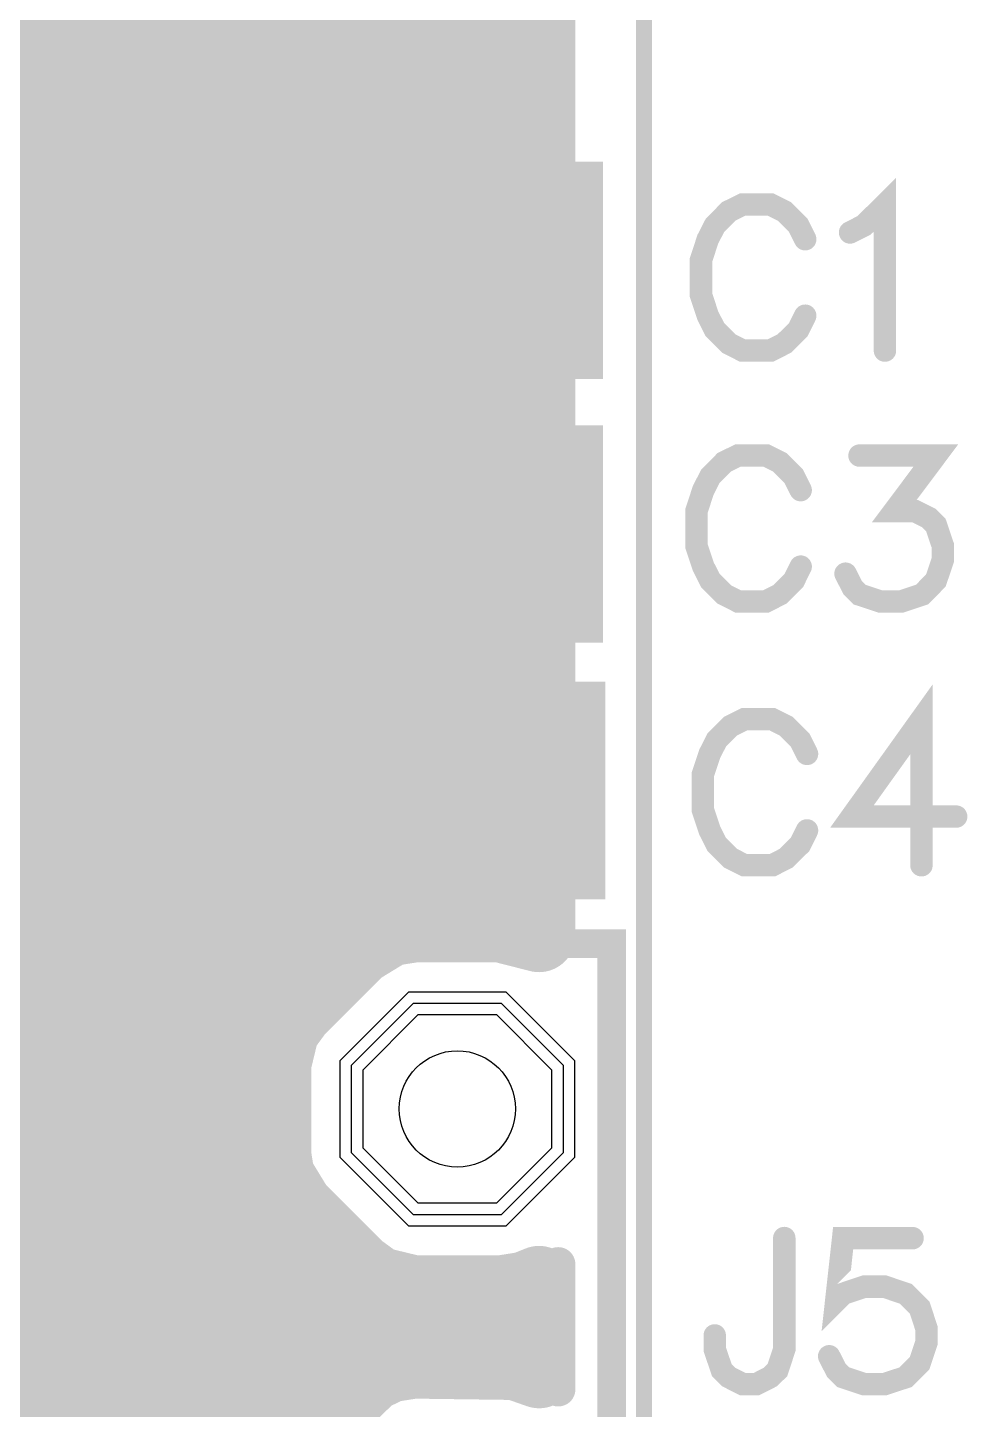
# Model space of a CAD drawing. Extents: x -121 to 151, y -197 to 34.
# Drawn here: x 30.61 to 38.83, y 3.62 to 15.69 of the extents above; entities that cross this region are included whole.
import ezdxf

# ---------------------------------------------------------------- set-up
doc = ezdxf.new("R2010")
doc.units = 0
for name, color, linetype in [('Board_Outline', 13, 'CONTINUOUS'), ('Bottom', 6, 'CONTINUOUS'), ('Bottom_Mask', 10, 'CONTINUOUS'), ('Bottom_Paste', 9, 'CONTINUOUS'), ('Bottom_Silk', 11, 'CONTINUOUS'), ('Drill_Bottom', 8, 'CONTINUOUS'), ('Drill_Top', 7, 'CONTINUOUS'), ('Top', 5, 'CONTINUOUS'), ('Top_Mask', 3, 'CONTINUOUS'), ('Top_Paste', 4, 'CONTINUOUS'), ('Top_Silk', 2, 'CONTINUOUS')]:
    doc.layers.add(name, color=color, linetype=linetype)

msp = doc.modelspace()

# ---------------------------------------------------------------- linework, layer by layer
at = {"layer": 'Board_Outline', "linetype": 'CONTINUOUS', "const_width": 0.14}
msp.add_lwpolyline([(34, 26), (34.5177, 25.9319), (35.0001, 25.7322), (35.4143, 25.4143), (35.7322, 25.0001), (35.932, 24.5177), (36, 24), (36, 2), (35.9319, 1.4823), (35.7322, 0.9999), (35.4143, 0.5857), (35.0001, 0.2678), (34.5177, 0.0681), (34, 0), (2, 0)], dxfattribs=at)
at = {"layer": 'Bottom', "linetype": 'CONTINUOUS', "const_width": 0.635}
for points in [[(35.0825, 7.7543), (35.0825, 18.5592)], [(30.0769, 15.6075), (35.02, 15.6075)], [(30.0769, 14.9758), (35.02, 14.9758)], [(29.9678, 14.3442), (35.02, 14.3442)], [(30.0174, 13.7125), (35.02, 13.7125)], [(29.8884, 13.0808), (35.02, 13.0808)], [(29.3923, 12.4492), (35.02, 12.4492)], [(29.9578, 11.8175), (35.02, 11.8175)], [(30.0174, 11.1858), (35.02, 11.1858)], [(29.8983, 10.5542), (35.02, 10.5542)], [(29.3824, 9.9225), (35.02, 9.9225)], [(29.9578, 9.2908), (35.02, 9.2908)], [(30.0174, 8.6592), (35.02, 8.6592)], [(29.9082, 8.0275), (35.02, 8.0275)], [(33.5095, 7.6417), (33.7797, 7.8066)], [(33.7797, 7.8066), (33.9853, 7.8388)], [(33.9853, 7.8388), (34.7507, 7.8388)], [(34.7507, 7.8388), (35.0825, 7.7543)], [(32.9683, 7.1005), (33.5095, 7.6417)], [(29.2831, 7.3958), (33.2043, 7.3958)], [(32.8457, 6.9323), (32.9683, 7.1005)], [(32.7712, 6.6247), (32.8457, 6.9323)], [(19.5696, 6.7642), (32.7181, 6.7642)], [(32.7712, 5.8593), (32.7712, 6.6247)], [(6.6811, 6.1325), (32.7082, 6.1325)], [(32.8034, 5.6537), (32.7712, 5.8593)], [(32.9683, 5.3835), (32.8034, 5.6537)], [(7.3062, 5.5008), (32.8074, 5.5008)], [(33.5095, 4.8423), (32.9683, 5.3835)], [(7.9412, 4.8692), (33.4226, 4.8692)], [(33.6777, 4.7197), (33.5095, 4.8423)], [(33.9853, 4.6452), (33.6777, 4.7197)], [(34.7507, 4.6452), (33.9853, 4.6452)], [(34.9563, 4.6774), (34.7507, 4.6452)], [(35.0825, 4.7281), (34.9563, 4.6774)], [(35.0825, 3.9443), (35.0825, 4.7281)], [(8.5762, 4.2375), (35.02, 4.2375)], [(33.7777, 3.996), (33.9853, 4.0288)], [(33.9853, 4.0288), (34.8769, 4.0168)], [(32.9683, 3.2905), (33.6072, 3.9125)], [(33.6072, 3.9125), (33.7777, 3.996)], [(34.8769, 4.0168), (35.0825, 3.9443)], [(9.2013, 3.6058), (33.2241, 3.6058)]]:
    msp.add_lwpolyline(points, dxfattribs=at)
at = {"layer": 'Bottom', "linetype": 'CONTINUOUS', "const_width": 0.3175}
for points in [[(33.6209, 7.8066, 1), (33.9384, 7.8066, 1), (33.6209, 7.8066, 1)], [(33.6209, 7.8066, 1), (33.9384, 7.8066, 1), (33.6209, 7.8066, 1)], [(33.8265, 7.8388, 1), (34.144, 7.8388, 1), (33.8265, 7.8388, 1)], [(33.8265, 7.8388, 1), (34.144, 7.8388, 1), (33.8265, 7.8388, 1)], [(34.5919, 7.8388, 1), (34.9094, 7.8388, 1), (34.5919, 7.8388, 1)], [(34.5919, 7.8388, 1), (34.9094, 7.8388, 1), (34.5919, 7.8388, 1)], [(34.9237, 7.7543, 1), (35.2412, 7.7543, 1), (34.9237, 7.7543, 1)], [(34.9237, 7.7543, 1), (35.2412, 7.7543, 1), (34.9237, 7.7543, 1)], [(33.3508, 7.6417, 1), (33.6683, 7.6417, 1), (33.3508, 7.6417, 1)], [(33.3508, 7.6417, 1), (33.6683, 7.6417, 1), (33.3508, 7.6417, 1)], [(32.8096, 7.1005, 1), (33.1271, 7.1005, 1), (32.8096, 7.1005, 1)], [(32.8096, 7.1005, 1), (33.1271, 7.1005, 1), (32.8096, 7.1005, 1)], [(32.6869, 6.9323, 1), (33.0044, 6.9323, 1), (32.6869, 6.9323, 1)], [(32.6869, 6.9323, 1), (33.0044, 6.9323, 1), (32.6869, 6.9323, 1)], [(32.6125, 6.6247, 1), (32.93, 6.6247, 1), (32.6125, 6.6247, 1)], [(32.6125, 6.6247, 1), (32.93, 6.6247, 1), (32.6125, 6.6247, 1)], [(32.6125, 5.8593, 1), (32.93, 5.8593, 1), (32.6125, 5.8593, 1)], [(32.6125, 5.8593, 1), (32.93, 5.8593, 1), (32.6125, 5.8593, 1)], [(32.6447, 5.6537, 1), (32.9622, 5.6537, 1), (32.6447, 5.6537, 1)], [(32.6447, 5.6537, 1), (32.9622, 5.6537, 1), (32.6447, 5.6537, 1)], [(32.8096, 5.3835, 1), (33.1271, 5.3835, 1), (32.8096, 5.3835, 1)], [(32.8096, 5.3835, 1), (33.1271, 5.3835, 1), (32.8096, 5.3835, 1)], [(33.3508, 4.8423, 1), (33.6683, 4.8423, 1), (33.3508, 4.8423, 1)], [(33.3508, 4.8423, 1), (33.6683, 4.8423, 1), (33.3508, 4.8423, 1)], [(33.5189, 4.7197, 1), (33.8364, 4.7197, 1), (33.5189, 4.7197, 1)], [(33.5189, 4.7197, 1), (33.8364, 4.7197, 1), (33.5189, 4.7197, 1)], [(33.8265, 4.6452, 1), (34.144, 4.6452, 1), (33.8265, 4.6452, 1)], [(33.8265, 4.6452, 1), (34.144, 4.6452, 1), (33.8265, 4.6452, 1)], [(34.5919, 4.6452, 1), (34.9094, 4.6452, 1), (34.5919, 4.6452, 1)], [(34.5919, 4.6452, 1), (34.9094, 4.6452, 1), (34.5919, 4.6452, 1)], [(34.7976, 4.6774, 1), (35.1151, 4.6774, 1), (34.7976, 4.6774, 1)], [(34.7976, 4.6774, 1), (35.1151, 4.6774, 1), (34.7976, 4.6774, 1)], [(34.9237, 4.7281, 1), (35.2412, 4.7281, 1), (34.9237, 4.7281, 1)], [(34.9237, 4.7281, 1), (35.2412, 4.7281, 1), (34.9237, 4.7281, 1)], [(33.8265, 4.0288, 1), (34.144, 4.0288, 1), (33.8265, 4.0288, 1)], [(33.8265, 4.0288, 1), (34.144, 4.0288, 1), (33.8265, 4.0288, 1)], [(33.4484, 3.9125, 1), (33.766, 3.9125, 1), (33.4484, 3.9125, 1)], [(33.4484, 3.9125, 1), (33.766, 3.9125, 1), (33.4484, 3.9125, 1)], [(33.619, 3.996, 1), (33.9365, 3.996, 1), (33.619, 3.996, 1)], [(33.619, 3.996, 1), (33.9365, 3.996, 1), (33.619, 3.996, 1)], [(34.7182, 4.0168, 1), (35.0357, 4.0168, 1), (34.7182, 4.0168, 1)], [(34.7182, 4.0168, 1), (35.0357, 4.0168, 1), (34.7182, 4.0168, 1)], [(34.9237, 3.9443, 1), (35.2412, 3.9443, 1), (34.9237, 3.9443, 1)], [(34.9237, 3.9443, 1), (35.2412, 3.9443, 1), (34.9237, 3.9443, 1)]]:
    msp.add_lwpolyline(points, format="xyb", dxfattribs=at)
at = {"layer": 'Bottom', "linetype": 'CONTINUOUS'}
msp.add_lwpolyline([(35.2919, 6.6247), (35.2919, 5.8593), (34.7507, 5.3181), (33.9853, 5.3181), (33.4441, 5.8593), (33.4441, 6.6247), (33.9853, 7.1659), (34.7507, 7.1659), (35.2919, 6.6247)], dxfattribs=at)
at = {"layer": 'Bottom_Mask', "linetype": 'CONTINUOUS'}
msp.add_lwpolyline([(35.3919, 6.6661), (35.3919, 5.8179), (34.7921, 5.2181), (33.9439, 5.2181), (33.3441, 5.8179), (33.3441, 6.6661), (33.9439, 7.2659), (34.7921, 7.2659), (35.3919, 6.6661)], dxfattribs=at)
at = {"layer": 'Bottom_Paste', "linetype": 'CONTINUOUS'}
msp.add_lwpolyline([(35.1919, 6.5833), (35.1919, 5.9007), (34.7093, 5.4181), (34.0267, 5.4181), (33.5441, 5.9007), (33.5441, 6.5833), (34.0267, 7.0659), (34.7093, 7.0659), (35.1919, 6.5833)], dxfattribs=at)
at = {"layer": 'Bottom_Silk', "linetype": 'CONTINUOUS', "const_width": 0.3922}
for points in [[(31.4845, 7.4339), (31.4845, 5.2467)], [(30.3895, 6.3417), (32.5767, 6.3417)]]:
    msp.add_lwpolyline(points, dxfattribs=at)
at = {"layer": 'Bottom_Silk', "linetype": 'CONTINUOUS', "const_width": 0.1961}
for points in [[(31.3865, 7.4339, 1), (31.5825, 7.4339, 1), (31.3865, 7.4339, 1)], [(32.4787, 6.3417, 1), (32.6747, 6.3417, 1), (32.4787, 6.3417, 1)], [(31.3865, 5.2467, 1), (31.5825, 5.2467, 1), (31.3865, 5.2467, 1)]]:
    msp.add_lwpolyline(points, format="xyb", dxfattribs=at)
at = {"layer": 'Drill_Bottom'}
msp.add_circle((34.368, 6.242), 0.508, dxfattribs=at)
at = {"layer": 'Drill_Top'}
msp.add_circle((34.368, 6.242), 0.508, dxfattribs=at)
at = {"layer": 'Top', "linetype": 'CONTINUOUS', "const_width": 0.3}
for points in [[(32.5516, 15.512), (32.55, 15.0787)], [(35.055, 15.512), (32.5516, 15.512)], [(32.5777, 15.46), (35.2223, 15.46)], [(35.25, 15.5158), (35.055, 15.512)], [(35.2506, 15.08), (35.25, 15.5158)], [(32.5493, 15.08), (33.153, 15.0753)], [(32.5777, 15.1633), (35.2223, 15.1633)], [(33.153, 15.0753), (33.249, 15.08)], [(33.249, 15.08), (35.2506, 15.08)], [(33.0366, 5.3306), (29.4883, 5.33)], [(33.5172, 4.85), (33.0366, 5.3306)], [(29.2683, 5.0767), (33.263, 5.0767)], [(33.5659, 4.8066), (33.5172, 4.85)], [(33.6955, 4.723), (33.5659, 4.8066)], [(35.25, 4.8846), (35.1017, 4.7568)], [(35.25, 3.7928), (35.25, 4.8846)], [(28.973, 4.78), (33.5723, 4.78)], [(33.8366, 4.6731), (33.6955, 4.723)], [(34.9666, 4.6923), (34.8158, 4.6599)], [(35.1017, 4.7568), (34.9666, 4.6923)], [(33.9853, 4.6561), (33.8366, 4.6731)], [(34.7507, 4.6561), (33.9853, 4.6561)], [(34.8158, 4.6599), (34.7507, 4.6561)], [(28.6777, 4.4833), (35.2223, 4.4833)], [(28.5511, 4.1867), (35.2223, 4.1867)], [(33.585, 3.8831), (33.7136, 3.9596)], [(33.7136, 3.9596), (33.8562, 4.0052)], [(33.8562, 4.0052), (34.0153, 4.0179)], [(34.0153, 4.0179), (34.8404, 4.0118)], [(34.8404, 4.0118), (34.9855, 3.9748)], [(34.9855, 3.9748), (35.1185, 3.9063)], [(28.5511, 3.89), (33.563, 3.89)], [(32.9972, 3.304), (33.585, 3.8831)], [(35.1185, 3.9063), (35.24, 3.8028)], [(35.24, 3.8028), (35.25, 3.7928)], [(28.5511, 3.5933), (33.2583, 3.5933)]]:
    msp.add_lwpolyline(points, dxfattribs=at)
at = {"layer": 'Top', "linetype": 'CONTINUOUS', "const_width": 0.15}
for points in [[(32.4766, 15.512, 1), (32.6266, 15.512, 1), (32.4766, 15.512, 1)], [(32.4766, 15.512, 1), (32.6266, 15.512, 1), (32.4766, 15.512, 1)], [(34.98, 15.512, 1), (35.13, 15.512, 1), (34.98, 15.512, 1)], [(34.98, 15.512, 1), (35.13, 15.512, 1), (34.98, 15.512, 1)], [(35.175, 15.5158, 1), (35.325, 15.5158, 1), (35.175, 15.5158, 1)], [(35.175, 15.5158, 1), (35.325, 15.5158, 1), (35.175, 15.5158, 1)], [(32.4743, 15.08, 1), (32.6243, 15.08, 1), (32.4743, 15.08, 1)], [(32.475, 15.0787, 1), (32.625, 15.0787, 1), (32.475, 15.0787, 1)], [(33.078, 15.0753, 1), (33.228, 15.0753, 1), (33.078, 15.0753, 1)], [(33.078, 15.0753, 1), (33.228, 15.0753, 1), (33.078, 15.0753, 1)], [(33.174, 15.08, 1), (33.324, 15.08, 1), (33.174, 15.08, 1)], [(33.174, 15.08, 1), (33.324, 15.08, 1), (33.174, 15.08, 1)], [(35.1756, 15.08, 1), (35.3256, 15.08, 1), (35.1756, 15.08, 1)], [(35.1756, 15.08, 1), (35.3256, 15.08, 1), (35.1756, 15.08, 1)], [(32.9616, 5.3306, 1), (33.1116, 5.3306, 1), (32.9616, 5.3306, 1)], [(32.9616, 5.3306, 1), (33.1116, 5.3306, 1), (32.9616, 5.3306, 1)], [(33.4422, 4.85, 1), (33.5922, 4.85, 1), (33.4422, 4.85, 1)], [(33.4422, 4.85, 1), (33.5922, 4.85, 1), (33.4422, 4.85, 1)], [(33.4909, 4.8066, 1), (33.6409, 4.8066, 1), (33.4909, 4.8066, 1)], [(33.4909, 4.8066, 1), (33.6409, 4.8066, 1), (33.4909, 4.8066, 1)], [(35.175, 4.8846, 1), (35.325, 4.8846, 1), (35.175, 4.8846, 1)], [(35.175, 4.8846, 1), (35.325, 4.8846, 1), (35.175, 4.8846, 1)], [(33.6205, 4.723, 1), (33.7705, 4.723, 1), (33.6205, 4.723, 1)], [(33.6205, 4.723, 1), (33.7705, 4.723, 1), (33.6205, 4.723, 1)], [(34.8916, 4.6923, 1), (35.0416, 4.6923, 1), (34.8916, 4.6923, 1)], [(34.8916, 4.6923, 1), (35.0416, 4.6923, 1), (34.8916, 4.6923, 1)], [(35.0267, 4.7568, 1), (35.1767, 4.7568, 1), (35.0267, 4.7568, 1)], [(35.0267, 4.7568, 1), (35.1767, 4.7568, 1), (35.0267, 4.7568, 1)], [(33.7616, 4.6731, 1), (33.9116, 4.6731, 1), (33.7616, 4.6731, 1)], [(33.7616, 4.6731, 1), (33.9116, 4.6731, 1), (33.7616, 4.6731, 1)], [(33.9103, 4.6561, 1), (34.0603, 4.6561, 1), (33.9103, 4.6561, 1)], [(33.9103, 4.6561, 1), (34.0603, 4.6561, 1), (33.9103, 4.6561, 1)], [(34.6757, 4.6561, 1), (34.8257, 4.6561, 1), (34.6757, 4.6561, 1)], [(34.6757, 4.6561, 1), (34.8257, 4.6561, 1), (34.6757, 4.6561, 1)], [(34.7408, 4.6599, 1), (34.8908, 4.6599, 1), (34.7408, 4.6599, 1)], [(34.7408, 4.6599, 1), (34.8908, 4.6599, 1), (34.7408, 4.6599, 1)], [(33.6386, 3.9596, 1), (33.7886, 3.9596, 1), (33.6386, 3.9596, 1)], [(33.6386, 3.9596, 1), (33.7886, 3.9596, 1), (33.6386, 3.9596, 1)], [(33.7812, 4.0052, 1), (33.9312, 4.0052, 1), (33.7812, 4.0052, 1)], [(33.7812, 4.0052, 1), (33.9312, 4.0052, 1), (33.7812, 4.0052, 1)], [(33.9403, 4.0179, 1), (34.0903, 4.0179, 1), (33.9403, 4.0179, 1)], [(33.9403, 4.0179, 1), (34.0903, 4.0179, 1), (33.9403, 4.0179, 1)], [(34.7654, 4.0118, 1), (34.9154, 4.0118, 1), (34.7654, 4.0118, 1)], [(34.7654, 4.0118, 1), (34.9154, 4.0118, 1), (34.7654, 4.0118, 1)], [(34.9105, 3.9748, 1), (35.0605, 3.9748, 1), (34.9105, 3.9748, 1)], [(34.9105, 3.9748, 1), (35.0605, 3.9748, 1), (34.9105, 3.9748, 1)], [(33.51, 3.8831, 1), (33.66, 3.8831, 1), (33.51, 3.8831, 1)], [(33.51, 3.8831, 1), (33.66, 3.8831, 1), (33.51, 3.8831, 1)], [(35.0435, 3.9063, 1), (35.1935, 3.9063, 1), (35.0435, 3.9063, 1)], [(35.0435, 3.9063, 1), (35.1935, 3.9063, 1), (35.0435, 3.9063, 1)], [(35.165, 3.8028, 1), (35.315, 3.8028, 1), (35.165, 3.8028, 1)], [(35.165, 3.8028, 1), (35.315, 3.8028, 1), (35.165, 3.8028, 1)], [(35.175, 3.7928, 1), (35.325, 3.7928, 1), (35.175, 3.7928, 1)], [(35.175, 3.7928, 1), (35.325, 3.7928, 1), (35.175, 3.7928, 1)]]:
    msp.add_lwpolyline(points, format="xyb", dxfattribs=at)
at = {"layer": 'Top', "linetype": 'CONTINUOUS'}
msp.add_lwpolyline([(35.2919, 6.6247), (35.2919, 5.8593), (34.7507, 5.3181), (33.9853, 5.3181), (33.4441, 5.8593), (33.4441, 6.6247), (33.9853, 7.1659), (34.7507, 7.1659), (35.2919, 6.6247)], dxfattribs=at)
at = {"layer": 'Top'}
for points in [[(30.741, 14.418), (32.491, 14.418), (30.741, 12.718), (32.491, 12.718)], [(33.791, 14.418), (35.541, 14.418), (33.791, 12.718), (35.541, 12.718)], [(30.741, 12.114), (32.491, 12.114), (30.741, 10.414), (32.491, 10.414)], [(33.791, 12.114), (35.541, 12.114), (33.791, 10.414), (35.541, 10.414)], [(30.763, 9.874), (32.513, 9.874), (30.763, 8.174), (32.513, 8.174)], [(33.813, 9.874), (35.563, 9.874), (33.813, 8.174), (35.563, 8.174)]]:
    msp.add_solid(points, dxfattribs=at)
at = {"layer": 'Top_Mask', "linetype": 'CONTINUOUS'}
msp.add_lwpolyline([(35.3919, 6.6661), (35.3919, 5.8179), (34.7921, 5.2181), (33.9439, 5.2181), (33.3441, 5.8179), (33.3441, 6.6661), (33.9439, 7.2659), (34.7921, 7.2659), (35.3919, 6.6661)], dxfattribs=at)
at = {"layer": 'Top_Mask'}
for points in [[(30.641, 14.518), (32.591, 14.518), (30.641, 12.618), (32.591, 12.618)], [(33.691, 14.518), (35.641, 14.518), (33.691, 12.618), (35.641, 12.618)], [(30.641, 12.214), (32.591, 12.214), (30.641, 10.314), (32.591, 10.314)], [(33.691, 12.214), (35.641, 12.214), (33.691, 10.314), (35.641, 10.314)], [(30.663, 9.974), (32.613, 9.974), (30.663, 8.074), (32.613, 8.074)], [(33.713, 9.974), (35.663, 9.974), (33.713, 8.074), (35.663, 8.074)]]:
    msp.add_solid(points, dxfattribs=at)
at = {"layer": 'Top_Paste', "linetype": 'CONTINUOUS'}
msp.add_lwpolyline([(35.1919, 6.5833), (35.1919, 5.9007), (34.7093, 5.4181), (34.0267, 5.4181), (33.5441, 5.9007), (33.5441, 6.5833), (34.0267, 7.0659), (34.7093, 7.0659), (35.1919, 6.5833)], dxfattribs=at)
at = {"layer": 'Top_Paste'}
for points in [[(30.841, 14.318), (32.391, 14.318), (30.841, 12.818), (32.391, 12.818)], [(33.891, 14.318), (35.441, 14.318), (33.891, 12.818), (35.441, 12.818)], [(30.841, 12.014), (32.391, 12.014), (30.841, 10.514), (32.391, 10.514)], [(33.891, 12.014), (35.441, 12.014), (33.891, 10.514), (35.441, 10.514)], [(30.863, 9.774), (32.413, 9.774), (30.863, 8.274), (32.413, 8.274)], [(33.913, 9.774), (35.463, 9.774), (33.913, 8.274), (35.463, 8.274)]]:
    msp.add_solid(points, dxfattribs=at)
at = {"layer": 'Top_Silk', "linetype": 'CONTINUOUS'}
for points, const_width in [([(32.95, 14.3617), (32.95, 12.7743)], 0.25), ([(32.9821, 14.3617), (33.2999, 14.3617)], 0.25), ([(37.8003, 13.899), (37.9224, 13.9607), (38.1049, 14.1418), (38.1049, 12.8672)], 0.1961), ([(37.4082, 13.84), (37.3478, 13.9607), (37.2257, 14.0829), (37.1049, 14.1432), (36.8621, 14.1432), (36.7399, 14.0829), (36.6192, 13.9607), (36.5574, 13.84), (36.4971, 13.6575), (36.4971, 13.3529), (36.5574, 13.1718), (36.6192, 13.0497), (36.7399, 12.9289), (36.8621, 12.8672), (37.1049, 12.8672), (37.2257, 12.9289), (37.3478, 13.0497), (37.4082, 13.1718)], 0.1961), ([(32.9821, 12.7743), (33.2999, 12.7743)], 0.25), ([(32.95, 12.0577), (32.95, 10.4703)], 0.25), ([(32.9821, 12.0577), (33.2999, 12.0577)], 0.25), ([(37.3686, 11.6481), (37.3082, 11.7689), (37.1861, 11.891), (37.0654, 11.9514), (36.8225, 11.9514), (36.7004, 11.891), (36.5796, 11.7689), (36.5179, 11.6481), (36.4575, 11.4656), (36.4575, 11.161), (36.5179, 10.9799), (36.5796, 10.8578), (36.7004, 10.737), (36.8225, 10.6753), (37.0654, 10.6753), (37.1861, 10.737), (37.3082, 10.8578), (37.3686, 10.9799)], 0.1961), ([(37.8829, 11.95), (38.5497, 11.95), (38.1861, 11.4642), (38.3686, 11.4642), (38.4894, 11.4039), (38.5497, 11.3435), (38.6115, 11.161), (38.6115, 11.0403), (38.5497, 10.8578), (38.429, 10.7356), (38.2465, 10.6753), (38.064, 10.6753), (37.8829, 10.7356), (37.8225, 10.7974), (37.7608, 10.9181)], 0.1961), ([(32.9821, 10.4703), (33.2999, 10.4703)], 0.25), ([(33.0041, 8.2303), (33.0041, 9.8177)], 0.25), ([(33.3219, 9.8177), (33.0041, 9.8177)], 0.25), ([(33.3219, 8.2303), (33.3219, 9.8177)], 0.25), ([(38.4239, 8.3708), (38.4239, 9.6455), (37.8161, 8.7961), (38.7272, 8.7961)], 0.1961), ([(37.4239, 9.3436), (37.3636, 9.4644), (37.2414, 9.5865), (37.1207, 9.6469), (36.8778, 9.6469), (36.7557, 9.5865), (36.635, 9.4644), (36.5732, 9.3436), (36.5128, 9.1611), (36.5128, 8.8565), (36.5732, 8.6754), (36.635, 8.5533), (36.7557, 8.4325), (36.8778, 8.3708), (37.1207, 8.3708), (37.2414, 8.4325), (37.3636, 8.5533), (37.4239, 8.6754)], 0.1961), ([(33.3219, 8.2303), (33.0041, 8.2303)], 0.25), ([(32.968, 0.937), (35.718, 0.937), (35.718, 7.687), (32.968, 7.687), (32.968, 0.937)], 0.25), ([(37.2255, 5.1142), (37.2255, 4.1428), (37.1651, 3.9603), (37.1034, 3.8999), (36.9826, 3.8382), (36.8605, 3.8382), (36.7398, 3.8999), (36.6794, 3.9603), (36.6176, 4.1428), (36.6176, 4.2635)], 0.1961), ([(38.3462, 5.1128), (37.7398, 5.1128), (37.6794, 4.5667), (37.7398, 4.6271), (37.9223, 4.6889), (38.1034, 4.6889), (38.2859, 4.6271), (38.408, 4.5064), (38.4684, 4.3239), (38.4684, 4.2032), (38.408, 4.0207), (38.2859, 3.8985), (38.1034, 3.8382), (37.9223, 3.8382), (37.7398, 3.8985), (37.6794, 3.9603), (37.6176, 4.081)], 0.1961)]:
    msp.add_lwpolyline(points, dxfattribs=dict(at, const_width=const_width))
for points, const_width in [([(32.8875, 14.3617, 1), (33.0125, 14.3617, 1), (32.8875, 14.3617, 1)], 0.125), ([(32.9196, 14.3617, 1), (33.0446, 14.3617, 1), (32.9196, 14.3617, 1)], 0.125), ([(33.2374, 14.3617, 1), (33.3624, 14.3617, 1), (33.2374, 14.3617, 1)], 0.125), ([(37.3591, 13.84, 1), (37.4572, 13.84, 1), (37.3591, 13.84, 1)], 0.098), ([(37.7513, 13.899, 1), (37.8493, 13.899, 1), (37.7513, 13.899, 1)], 0.098), ([(37.3591, 13.1718, 1), (37.4572, 13.1718, 1), (37.3591, 13.1718, 1)], 0.098), ([(38.0559, 12.8672, 1), (38.154, 12.8672, 1), (38.0559, 12.8672, 1)], 0.098), ([(32.8875, 12.7743, 1), (33.0125, 12.7743, 1), (32.8875, 12.7743, 1)], 0.125), ([(32.9196, 12.7743, 1), (33.0446, 12.7743, 1), (32.9196, 12.7743, 1)], 0.125), ([(33.2374, 12.7743, 1), (33.3624, 12.7743, 1), (33.2374, 12.7743, 1)], 0.125), ([(32.8875, 12.0577, 1), (33.0125, 12.0577, 1), (32.8875, 12.0577, 1)], 0.125), ([(32.9196, 12.0577, 1), (33.0446, 12.0577, 1), (32.9196, 12.0577, 1)], 0.125), ([(33.2374, 12.0577, 1), (33.3624, 12.0577, 1), (33.2374, 12.0577, 1)], 0.125), ([(37.8339, 11.95, 1), (37.9319, 11.95, 1), (37.8339, 11.95, 1)], 0.098), ([(37.3196, 11.6481, 1), (37.4176, 11.6481, 1), (37.3196, 11.6481, 1)], 0.098), ([(37.3196, 10.9799, 1), (37.4176, 10.9799, 1), (37.3196, 10.9799, 1)], 0.098), ([(37.7117, 10.9181, 1), (37.8098, 10.9181, 1), (37.7117, 10.9181, 1)], 0.098), ([(32.8875, 10.4703, 1), (33.0125, 10.4703, 1), (32.8875, 10.4703, 1)], 0.125), ([(32.9196, 10.4703, 1), (33.0446, 10.4703, 1), (32.9196, 10.4703, 1)], 0.125), ([(33.2374, 10.4703, 1), (33.3624, 10.4703, 1), (33.2374, 10.4703, 1)], 0.125), ([(32.9416, 9.8177, 1), (33.0666, 9.8177, 1), (32.9416, 9.8177, 1)], 0.125), ([(32.9416, 9.8177, 1), (33.0666, 9.8177, 1), (32.9416, 9.8177, 1)], 0.125), ([(33.2594, 9.8177, 1), (33.3844, 9.8177, 1), (33.2594, 9.8177, 1)], 0.125), ([(33.2594, 9.8177, 1), (33.3844, 9.8177, 1), (33.2594, 9.8177, 1)], 0.125), ([(37.3749, 9.3436, 1), (37.4729, 9.3436, 1), (37.3749, 9.3436, 1)], 0.098), ([(38.6782, 8.7961, 1), (38.7762, 8.7961, 1), (38.6782, 8.7961, 1)], 0.098), ([(37.3749, 8.6754, 1), (37.4729, 8.6754, 1), (37.3749, 8.6754, 1)], 0.098), ([(38.3749, 8.3708, 1), (38.473, 8.3708, 1), (38.3749, 8.3708, 1)], 0.098), ([(32.9416, 8.2303, 1), (33.0666, 8.2303, 1), (32.9416, 8.2303, 1)], 0.125), ([(32.9416, 8.2303, 1), (33.0666, 8.2303, 1), (32.9416, 8.2303, 1)], 0.125), ([(33.2594, 8.2303, 1), (33.3844, 8.2303, 1), (33.2594, 8.2303, 1)], 0.125), ([(33.2594, 8.2303, 1), (33.3844, 8.2303, 1), (33.2594, 8.2303, 1)], 0.125), ([(37.1765, 5.1142, 1), (37.2745, 5.1142, 1), (37.1765, 5.1142, 1)], 0.098), ([(38.2972, 5.1128, 1), (38.3953, 5.1128, 1), (38.2972, 5.1128, 1)], 0.098), ([(36.5686, 4.2635, 1), (36.6666, 4.2635, 1), (36.5686, 4.2635, 1)], 0.098), ([(37.5686, 4.081, 1), (37.6667, 4.081, 1), (37.5686, 4.081, 1)], 0.098)]:
    msp.add_lwpolyline(points, format="xyb", dxfattribs=dict(at, const_width=const_width))

doc.saveas('drawing.dxf')
